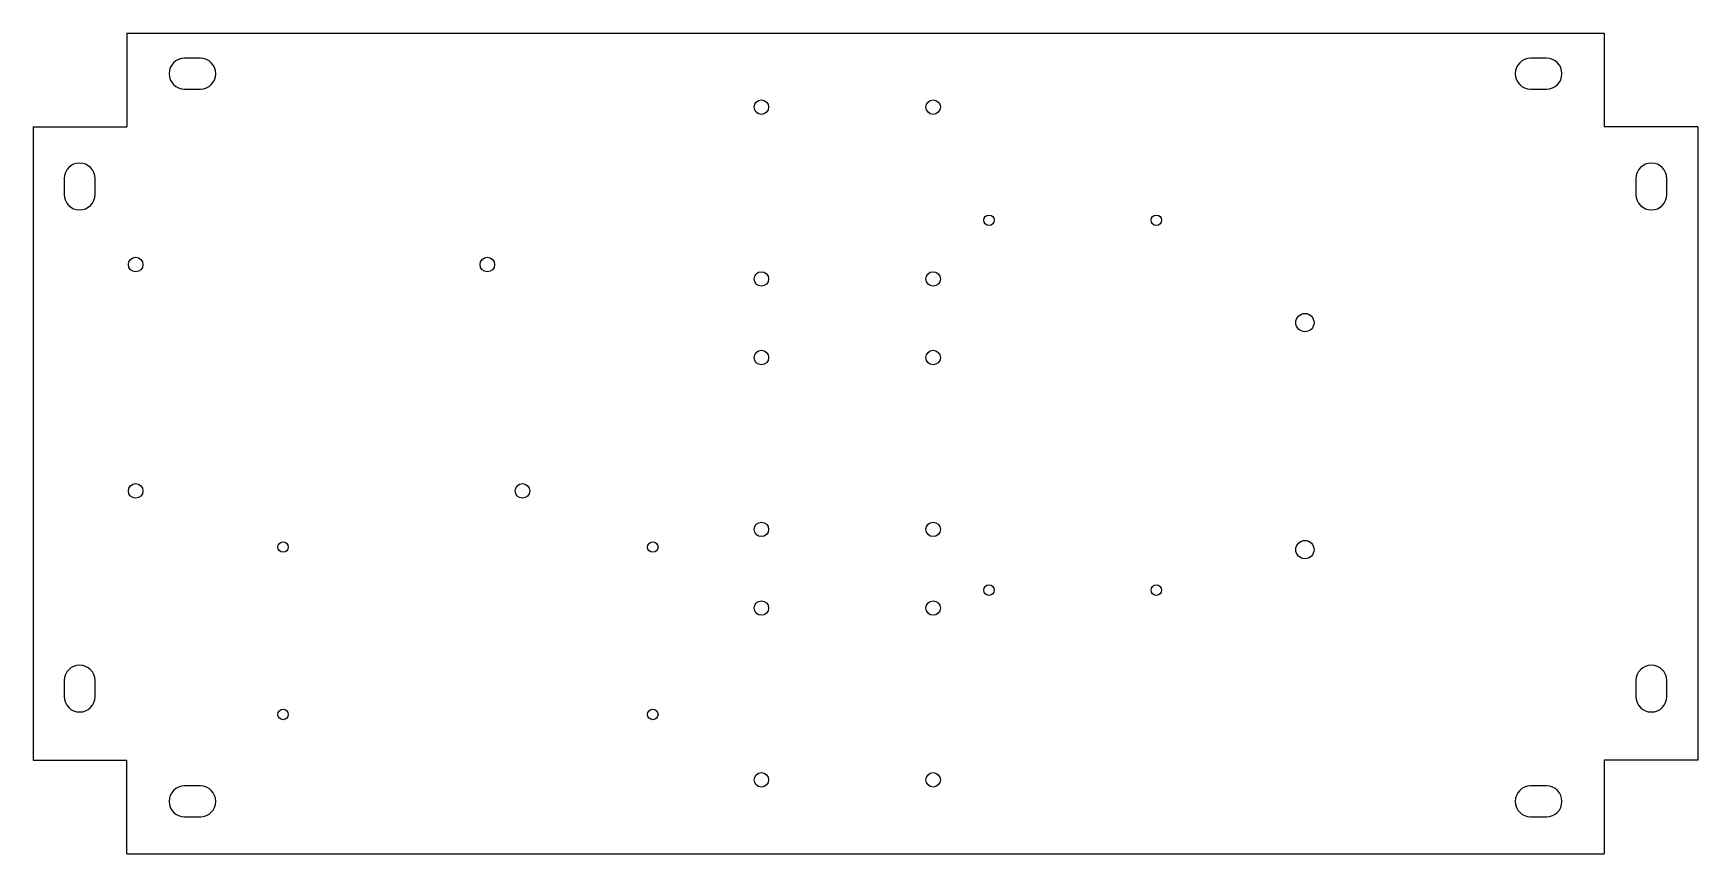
# Model space of a CAD drawing. Extents: x -439 to -84, y -216 to -40.
import ezdxf

# ---------------------------------------------------------------- set-up
doc = ezdxf.new("R2010")
doc.units = 0
doc.layers.add('VISIBLE', color=7, linetype='CONTINUOUS')

msp = doc.modelspace()

# ---------------------------------------------------------------- linework, layer by layer
at = {"layer": 'VISIBLE'}
for p, q in [((-419.45, -40.26), (-103.85, -40.26)), ((-419.45, -40.26), (-419.45, -60.26)), ((-103.85, -40.26), (-103.85, -60.26)), ((-403.75, -45.59), (-407.15, -45.59)), ((-116.15, -45.59), (-119.55, -45.59)), ((-407.15, -52.19), (-403.75, -52.19)), ((-119.55, -52.19), (-116.15, -52.19)), ((-439.45, -60.26), (-419.45, -60.26)), ((-439.45, -60.26), (-439.45, -195.52)), ((-83.85, -60.26), (-103.85, -60.26)), ((-83.85, -60.26), (-83.85, -195.52)), ((-432.85, -71.29), (-432.85, -74.69)), ((-426.25, -74.69), (-426.25, -71.29)), ((-97.05, -71.29), (-97.05, -74.69)), ((-90.45, -74.69), (-90.45, -71.29)), ((-432.85, -178.55), (-432.85, -181.95)), ((-426.25, -181.95), (-426.25, -178.55)), ((-97.05, -178.55), (-97.05, -181.95)), ((-90.45, -181.95), (-90.45, -178.55)), ((-439.45, -195.52), (-419.45, -195.52)), ((-419.45, -215.52), (-419.45, -195.52)), ((-103.85, -195.52), (-103.85, -215.52)), ((-83.85, -195.52), (-103.85, -195.52)), ((-403.75, -201.05), (-407.15, -201.05)), ((-116.15, -201.05), (-119.55, -201.05)), ((-407.15, -207.65), (-403.75, -207.65)), ((-119.55, -207.65), (-116.15, -207.65)), ((-419.45, -215.52), (-103.85, -215.52))]:
    msp.add_line(p, q, dxfattribs=at)
for centre, radius in [((-283.9, -56.04), 1.55), ((-247.2, -56.04), 1.55), ((-235.27, -80.21), 1.12), ((-199.52, -80.21), 1.12), ((-417.58, -89.67), 1.56), ((-342.45, -89.67), 1.56), ((-283.9, -92.74), 1.55), ((-247.2, -92.74), 1.55), ((-167.77, -102.06), 1.95), ((-283.9, -109.54), 1.55), ((-247.2, -109.54), 1.55), ((-417.58, -138.01), 1.56), ((-334.95, -138.01), 1.56), ((-283.9, -146.24), 1.55), ((-247.2, -146.24), 1.55), ((-386.09, -150.02), 1.12), ((-307.09, -150.02), 1.12), ((-167.77, -150.56), 1.95), ((-235.27, -159.21), 1.12), ((-199.52, -159.21), 1.12), ((-283.9, -163.04), 1.55), ((-247.2, -163.04), 1.55), ((-386.09, -185.77), 1.12), ((-307.09, -185.77), 1.12), ((-283.9, -199.74), 1.55), ((-247.2, -199.74), 1.55)]:
    msp.add_circle(centre, radius, dxfattribs=at)
for centre, start, end in [((-407.15, -48.89), 90, 270), ((-403.75, -48.89), 270, 90), ((-119.55, -48.89), 90, 270), ((-116.15, -48.89), 270, 90), ((-429.55, -71.29), 0, 180), ((-93.75, -71.29), 0, 180), ((-429.55, -74.69), 180, 0), ((-93.75, -74.69), 180, 0), ((-429.55, -178.55), 0, 180), ((-93.75, -178.55), 0, 180), ((-429.55, -181.95), 180, 0), ((-93.75, -181.95), 180, 0), ((-407.15, -204.35), 90, 270), ((-403.75, -204.35), 270, 90), ((-119.55, -204.35), 90, 270), ((-116.15, -204.35), 270, 90)]:
    msp.add_arc(centre, 3.3, start, end, dxfattribs=at)

doc.saveas('drawing.dxf')
